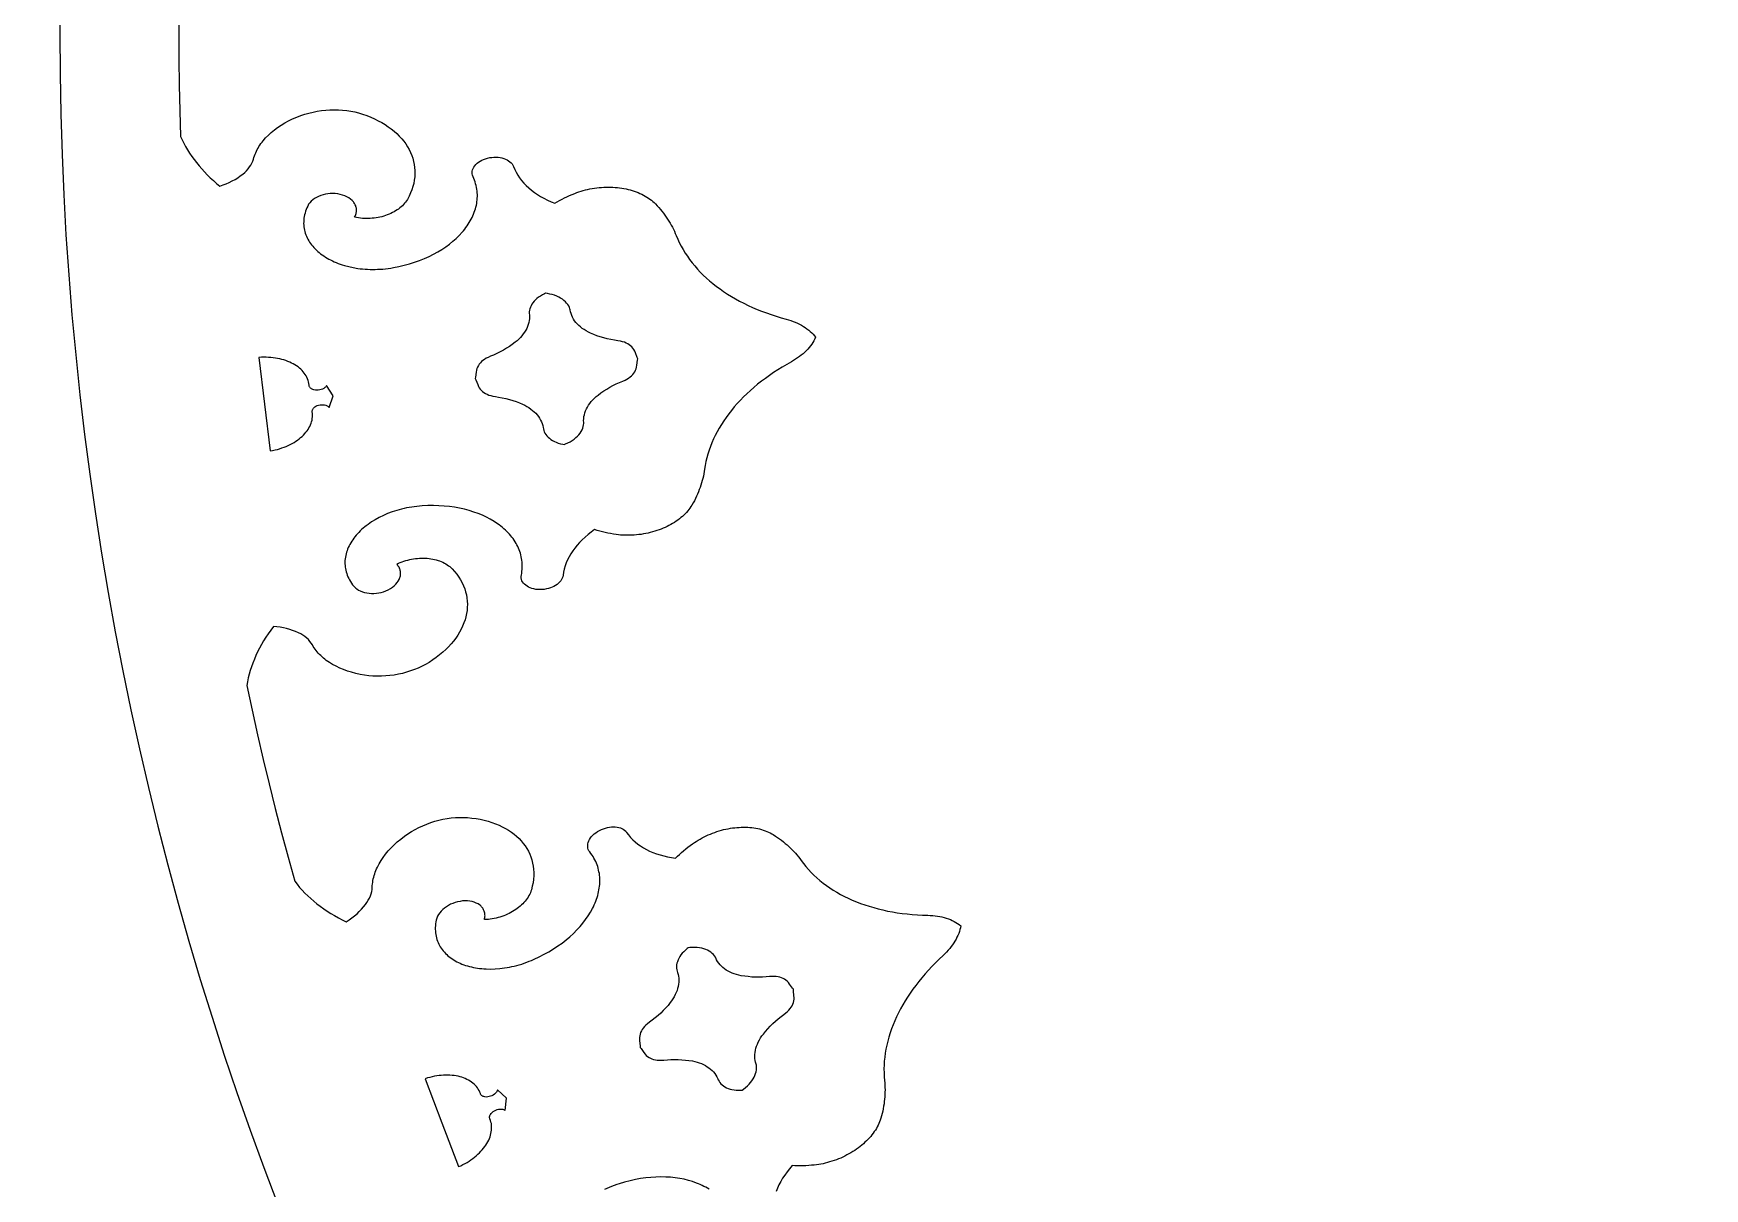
# Model space of a CAD drawing. Extents: x -570 to 570, y -570 to 570.
# Drawn here: x -440.5 to -215.9, y -155.2 to 0 of the extents above; entities that cross this region are included whole.
import ezdxf

# ---------------------------------------------------------------- set-up
doc = ezdxf.new("R2010")
doc.units = 0
doc.header["$MEASUREMENT"] = 0
doc.layers.add('BITMAP_LAYER', color=18, linetype='CONTINUOUS')

msp = doc.modelspace()

# ---------------------------------------------------------------- linework, layer by layer
at = {"layer": 'BITMAP_LAYER'}
for points in [[(0, 570, 0.414214), (-570, 0, 0.414214), (0, -570, 0.414214), (570, 0, 0.414214)], [(-437, 0, 0.414214), (0, -437, 0.414214), (437, 0, 0.414214), (0, 437, 0.414214)]]:
    msp.add_lwpolyline(points, format="xyb", close=True, dxfattribs=at)
for points in [[(-420.99, 3.43), (-421, 0), (-420.99, -3.47), (-420.94, -6.94), (-420.87, -10.4), (-420.78, -13.85), (-420.56, -14.3), (-420.33, -14.76), (-420.09, -15.2), (-419.82, -15.65), (-419.55, -16.08), (-419.25, -16.52), (-418.94, -16.94), (-418.62, -17.36), (-418.28, -17.78), (-417.92, -18.19), (-417.55, -18.59), (-417.17, -18.99), (-416.76, -19.38), (-416.35, -19.77), (-415.92, -20.14), (-415.47, -20.51), (-415.03, -20.36), (-414.61, -20.2), (-414.21, -20.02), (-413.81, -19.82), (-413.43, -19.61), (-413.07, -19.39), (-412.73, -19.15), (-412.4, -18.9), (-412.14, -18.67), (-411.9, -18.44), (-411.68, -18.19), (-411.49, -17.94), (-411.32, -17.68), (-411.18, -17.41), (-411.06, -17.14), (-410.97, -16.87), (-410.91, -16.65), (-410.83, -16.44), (-410.75, -16.23), (-410.66, -16.02), (-410.56, -15.81), (-410.46, -15.6), (-410.34, -15.4), (-410.22, -15.2), (-410.09, -15), (-409.95, -14.8), (-409.8, -14.6), (-409.65, -14.41), (-409.32, -14.03), (-408.96, -13.66), (-408.57, -13.31), (-408.15, -12.97), (-407.71, -12.64), (-407.24, -12.33), (-406.75, -12.03), (-406.23, -11.75), (-405.69, -11.48), (-405.13, -11.24), (-404.6, -11.04), (-404.06, -10.86), (-403.51, -10.7), (-402.95, -10.56), (-402.39, -10.45), (-401.82, -10.37), (-401.25, -10.31), (-400.68, -10.27), (-400.11, -10.25), (-399.55, -10.26), (-398.98, -10.3), (-398.43, -10.36), (-397.88, -10.44), (-397.34, -10.54), (-396.82, -10.68), (-396.3, -10.83), (-395.74, -11.03), (-395.2, -11.24), (-394.69, -11.47), (-394.19, -11.72), (-393.72, -11.97), (-393.26, -12.25), (-392.83, -12.53), (-392.43, -12.83), (-392.04, -13.14), (-391.68, -13.46), (-391.35, -13.79), (-391.03, -14.14), (-390.74, -14.49), (-390.48, -14.85), (-390.24, -15.22), (-390.03, -15.6), (-389.84, -15.99), (-389.68, -16.38), (-389.54, -16.78), (-389.43, -17.19), (-389.34, -17.6), (-389.29, -18.01), (-389.26, -18.43), (-389.26, -18.85), (-389.28, -19.28), (-389.34, -19.71), (-389.42, -20.14), (-389.53, -20.57), (-389.67, -21), (-389.84, -21.43), (-390.04, -21.87), (-390.27, -22.3), (-390.38, -22.48), (-390.5, -22.65), (-390.64, -22.82), (-390.78, -22.99), (-390.94, -23.15), (-391.1, -23.3), (-391.28, -23.44), (-391.46, -23.59), (-391.65, -23.72), (-391.86, -23.85), (-392.06, -23.97), (-392.28, -24.08), (-392.5, -24.19), (-392.73, -24.29), (-392.97, -24.38), (-393.21, -24.47), (-393.45, -24.55), (-393.7, -24.62), (-393.95, -24.68), (-394.21, -24.73), (-394.47, -24.78), (-394.73, -24.81), (-394.99, -24.84), (-395.26, -24.86), (-395.52, -24.87), (-395.79, -24.87), (-396.05, -24.86), (-396.32, -24.85), (-396.58, -24.82), (-396.85, -24.78), (-397.11, -24.74), (-397.37, -24.68), (-397.3, -24.56), (-397.25, -24.44), (-397.2, -24.32), (-397.17, -24.2), (-397.14, -24.08), (-397.12, -23.96), (-397.11, -23.84), (-397.11, -23.72), (-397.11, -23.6), (-397.13, -23.49), (-397.15, -23.37), (-397.18, -23.26), (-397.22, -23.15), (-397.27, -23.04), (-397.32, -22.93), (-397.38, -22.83), (-397.45, -22.72), (-397.53, -22.62), (-397.7, -22.43), (-397.9, -22.26), (-398.13, -22.1), (-398.39, -21.95), (-398.67, -21.82), (-398.97, -21.71), (-399.3, -21.62), (-399.63, -21.55), (-399.96, -21.51), (-400.29, -21.5), (-400.63, -21.51), (-400.96, -21.55), (-401.28, -21.6), (-401.6, -21.68), (-401.91, -21.78), (-402.2, -21.9), (-402.48, -22.03), (-402.74, -22.19), (-402.98, -22.36), (-403.19, -22.54), (-403.38, -22.74), (-403.46, -22.85), (-403.54, -22.96), (-403.61, -23.07), (-403.67, -23.19), (-403.78, -23.43), (-403.88, -23.66), (-403.96, -23.9), (-404.03, -24.14), (-404.09, -24.37), (-404.14, -24.61), (-404.18, -24.84), (-404.2, -25.07), (-404.21, -25.3), (-404.22, -25.52), (-404.21, -25.75), (-404.18, -25.97), (-404.15, -26.19), (-404.11, -26.41), (-404.06, -26.62), (-404, -26.83), (-403.92, -27.04), (-403.84, -27.25), (-403.75, -27.45), (-403.64, -27.65), (-403.53, -27.85), (-403.41, -28.04), (-403.28, -28.23), (-403.14, -28.42), (-402.99, -28.6), (-402.84, -28.78), (-402.67, -28.95), (-402.5, -29.12), (-402.32, -29.29), (-402.13, -29.45), (-401.93, -29.6), (-401.73, -29.76), (-401.51, -29.9), (-401.29, -30.05), (-401.07, -30.18), (-400.83, -30.32), (-400.59, -30.44), (-400.34, -30.56), (-400.09, -30.68), (-399.83, -30.79), (-399.57, -30.9), (-399.29, -31), (-399.02, -31.09), (-398.73, -31.18), (-398.15, -31.33), (-397.55, -31.46), (-396.92, -31.57), (-396.61, -31.61), (-396.28, -31.64), (-395.96, -31.67), (-395.63, -31.69), (-395.29, -31.7), (-394.96, -31.71), (-394.62, -31.7), (-394.27, -31.69), (-393.92, -31.67), (-393.57, -31.65), (-393.22, -31.61), (-392.87, -31.57), (-392.51, -31.52), (-392.15, -31.46), (-391.4, -31.31), (-390.68, -31.14), (-389.97, -30.95), (-389.29, -30.73), (-388.62, -30.5), (-387.98, -30.24), (-387.36, -29.96), (-386.76, -29.66), (-386.19, -29.35), (-385.64, -29.02), (-385.11, -28.67), (-384.62, -28.3), (-384.15, -27.93), (-383.7, -27.53), (-383.29, -27.13), (-382.91, -26.72), (-382.72, -26.5), (-382.55, -26.29), (-382.39, -26.07), (-382.23, -25.85), (-382.08, -25.63), (-381.94, -25.41), (-381.81, -25.18), (-381.68, -24.96), (-381.56, -24.73), (-381.46, -24.5), (-381.36, -24.27), (-381.27, -24.03), (-381.19, -23.8), (-381.11, -23.56), (-381.05, -23.33), (-380.99, -23.09), (-380.95, -22.85), (-380.91, -22.61), (-380.89, -22.37), (-380.87, -22.13), (-380.86, -21.89), (-380.86, -21.65), (-380.88, -21.41), (-380.9, -21.17), (-380.93, -20.93), (-380.97, -20.68), (-381.02, -20.44), (-381.09, -20.2), (-381.16, -19.96), (-381.24, -19.73), (-381.34, -19.49), (-381.44, -19.25), (-381.51, -19.06), (-381.55, -18.88), (-381.56, -18.69), (-381.54, -18.5), (-381.5, -18.31), (-381.43, -18.13), (-381.33, -17.95), (-381.21, -17.78), (-381.06, -17.61), (-380.9, -17.45), (-380.71, -17.3), (-380.5, -17.17), (-380.27, -17.04), (-380.03, -16.93), (-379.76, -16.83), (-379.49, -16.75), (-379.2, -16.69), (-378.91, -16.65), (-378.63, -16.63), (-378.35, -16.63), (-378.08, -16.64), (-377.81, -16.68), (-377.56, -16.73), (-377.31, -16.8), (-377.08, -16.88), (-376.87, -16.99), (-376.67, -17.1), (-376.49, -17.23), (-376.33, -17.38), (-376.2, -17.53), (-376.09, -17.7), (-376, -17.89), (-375.84, -18.28), (-375.65, -18.66), (-375.43, -19.04), (-375.18, -19.4), (-374.92, -19.76), (-374.62, -20.1), (-374.3, -20.43), (-373.96, -20.75), (-373.59, -21.06), (-373.2, -21.35), (-372.79, -21.63), (-372.36, -21.9), (-371.91, -22.15), (-371.44, -22.39), (-370.94, -22.61), (-370.43, -22.82), (-370.12, -22.63), (-369.8, -22.45), (-369.48, -22.28), (-369.15, -22.11), (-368.81, -21.94), (-368.47, -21.79), (-368.12, -21.64), (-367.76, -21.49), (-367.49, -21.39), (-367.21, -21.29), (-366.92, -21.19), (-366.63, -21.11), (-366.34, -21.03), (-366.04, -20.96), (-365.74, -20.9), (-365.44, -20.84), (-365.12, -20.79), (-364.81, -20.75), (-364.49, -20.71), (-364.18, -20.69), (-363.87, -20.67), (-363.55, -20.66), (-363.24, -20.65), (-362.94, -20.66), (-362.63, -20.67), (-362.33, -20.69), (-362.03, -20.72), (-361.73, -20.75), (-361.44, -20.79), (-361.15, -20.84), (-360.87, -20.9), (-360.58, -20.96), (-360.31, -21.03), (-360.04, -21.11), (-359.77, -21.2), (-359.51, -21.29), (-359.26, -21.39), (-359.01, -21.49), (-358.77, -21.6), (-358.53, -21.72), (-358.3, -21.85), (-358.08, -21.98), (-357.87, -22.12), (-357.67, -22.26), (-357.47, -22.41), (-357.28, -22.57), (-357.1, -22.73), (-356.93, -22.9), (-356.7, -23.15), (-356.47, -23.39), (-356.26, -23.64), (-356.05, -23.9), (-355.84, -24.15), (-355.65, -24.41), (-355.46, -24.68), (-355.28, -24.94), (-355.11, -25.21), (-354.95, -25.48), (-354.79, -25.75), (-354.64, -26.03), (-354.5, -26.3), (-354.37, -26.58), (-354.25, -26.87), (-354.13, -27.15), (-353.93, -27.63), (-353.71, -28.11), (-353.47, -28.58), (-353.21, -29.04), (-352.93, -29.5), (-352.63, -29.94), (-352.32, -30.38), (-351.99, -30.82), (-351.64, -31.24), (-351.27, -31.66), (-350.89, -32.07), (-350.49, -32.47), (-350.07, -32.86), (-349.64, -33.24), (-349.19, -33.61), (-348.72, -33.98), (-348.24, -34.33), (-347.75, -34.68), (-347.24, -35.01), (-346.71, -35.34), (-346.17, -35.65), (-345.62, -35.96), (-345.05, -36.25), (-344.47, -36.54), (-343.87, -36.81), (-343.26, -37.07), (-342.64, -37.32), (-342.01, -37.56), (-341.36, -37.78), (-340.7, -38), (-340.03, -38.2), (-339.35, -38.39), (-339.03, -38.48), (-338.72, -38.58), (-338.41, -38.69), (-338.12, -38.81), (-337.83, -38.93), (-337.55, -39.07), (-337.29, -39.21), (-337.03, -39.36), (-336.78, -39.52), (-336.55, -39.68), (-336.32, -39.85), (-336.11, -40.03), (-335.91, -40.22), (-335.72, -40.41), (-335.54, -40.61), (-335.38, -40.81), (-335.49, -41.05), (-335.61, -41.29), (-335.75, -41.52), (-335.9, -41.75), (-336.07, -41.97), (-336.24, -42.19), (-336.43, -42.41), (-336.63, -42.62), (-336.85, -42.83), (-337.07, -43.03), (-337.31, -43.23), (-337.56, -43.42), (-337.82, -43.6), (-338.08, -43.78), (-338.36, -43.95), (-338.65, -44.12), (-339.27, -44.46), (-339.87, -44.82), (-340.46, -45.19), (-341.04, -45.56), (-341.59, -45.94), (-342.14, -46.34), (-342.67, -46.73), (-343.18, -47.14), (-343.68, -47.56), (-344.16, -47.98), (-344.62, -48.41), (-345.07, -48.84), (-345.5, -49.28), (-345.92, -49.73), (-346.32, -50.18), (-346.7, -50.64), (-347.06, -51.11), (-347.41, -51.58), (-347.74, -52.05), (-348.05, -52.53), (-348.34, -53.02), (-348.62, -53.51), (-348.87, -54), (-349.11, -54.49), (-349.33, -54.99), (-349.53, -55.5), (-349.71, -56), (-349.87, -56.51), (-350.01, -57.02), (-350.13, -57.53), (-350.23, -58.05), (-350.31, -58.56), (-350.36, -58.87), (-350.41, -59.17), (-350.48, -59.48), (-350.55, -59.78), (-350.62, -60.08), (-350.71, -60.39), (-350.8, -60.69), (-350.91, -60.99), (-351.02, -61.29), (-351.14, -61.59), (-351.26, -61.89), (-351.4, -62.18), (-351.54, -62.48), (-351.69, -62.78), (-351.85, -63.07), (-352.02, -63.36), (-352.14, -63.57), (-352.28, -63.77), (-352.42, -63.97), (-352.58, -64.16), (-352.74, -64.35), (-352.92, -64.53), (-353.1, -64.71), (-353.29, -64.89), (-353.49, -65.06), (-353.7, -65.23), (-353.91, -65.39), (-354.14, -65.55), (-354.37, -65.7), (-354.61, -65.84), (-354.85, -65.98), (-355.1, -66.12), (-355.36, -66.25), (-355.62, -66.37), (-355.89, -66.49), (-356.17, -66.6), (-356.44, -66.7), (-356.73, -66.8), (-357.02, -66.89), (-357.31, -66.98), (-357.61, -67.06), (-357.91, -67.13), (-358.22, -67.19), (-358.52, -67.25), (-358.84, -67.3), (-359.15, -67.34), (-359.47, -67.37), (-359.79, -67.4), (-360.09, -67.42), (-360.4, -67.43), (-360.7, -67.43), (-361.01, -67.42), (-361.31, -67.41), (-361.61, -67.39), (-361.9, -67.36), (-362.2, -67.32), (-362.58, -67.27), (-362.95, -67.21), (-363.32, -67.14), (-363.69, -67.06), (-364.05, -66.97), (-364.41, -66.88), (-364.76, -66.78), (-365.11, -66.67), (-365.55, -67), (-365.98, -67.33), (-366.38, -67.67), (-366.76, -68.03), (-367.12, -68.39), (-367.45, -68.76), (-367.76, -69.14), (-368.04, -69.53), (-368.29, -69.92), (-368.52, -70.32), (-368.73, -70.72), (-368.9, -71.13), (-369.05, -71.54), (-369.18, -71.96), (-369.27, -72.38), (-369.33, -72.8), (-369.37, -72.99), (-369.44, -73.19), (-369.53, -73.37), (-369.65, -73.55), (-369.8, -73.72), (-369.96, -73.88), (-370.14, -74.03), (-370.35, -74.16), (-370.57, -74.29), (-370.8, -74.4), (-371.05, -74.5), (-371.31, -74.58), (-371.58, -74.64), (-371.87, -74.69), (-372.15, -74.72), (-372.45, -74.73), (-372.74, -74.72), (-373.01, -74.69), (-373.28, -74.64), (-373.53, -74.57), (-373.77, -74.49), (-373.98, -74.39), (-374.18, -74.27), (-374.36, -74.15), (-374.52, -74.01), (-374.66, -73.86), (-374.77, -73.7), (-374.86, -73.53), (-374.92, -73.35), (-374.96, -73.16), (-374.97, -72.97), (-374.96, -72.87), (-374.94, -72.77), (-374.9, -72.52), (-374.86, -72.26), (-374.84, -72.01), (-374.83, -71.76), (-374.82, -71.51), (-374.83, -71.27), (-374.85, -71.02), (-374.87, -70.78), (-374.91, -70.54), (-374.96, -70.31), (-375.01, -70.07), (-375.08, -69.84), (-375.15, -69.61), (-375.23, -69.38), (-375.33, -69.16), (-375.43, -68.94), (-375.54, -68.72), (-375.66, -68.51), (-375.78, -68.3), (-375.92, -68.09), (-376.06, -67.88), (-376.21, -67.68), (-376.37, -67.48), (-376.54, -67.29), (-376.72, -67.1), (-376.9, -66.91), (-377.09, -66.73), (-377.29, -66.55), (-377.49, -66.37), (-377.71, -66.2), (-377.92, -66.04), (-378.15, -65.87), (-378.62, -65.56), (-379.12, -65.27), (-379.64, -65), (-380.19, -64.74), (-380.76, -64.51), (-381.35, -64.3), (-381.97, -64.1), (-382.6, -63.94), (-383.25, -63.79), (-383.92, -63.67), (-384.61, -63.57), (-385.31, -63.5), (-386.03, -63.46), (-386.76, -63.44), (-387.5, -63.44), (-388.26, -63.48), (-388.62, -63.51), (-388.98, -63.55), (-389.34, -63.59), (-389.69, -63.64), (-390.04, -63.7), (-390.38, -63.76), (-390.71, -63.84), (-391.05, -63.91), (-391.37, -64), (-391.69, -64.09), (-392.01, -64.19), (-392.32, -64.29), (-392.92, -64.52), (-393.5, -64.77), (-394.06, -65.04), (-394.59, -65.33), (-395.09, -65.64), (-395.33, -65.8), (-395.56, -65.97), (-395.79, -66.14), (-396, -66.31), (-396.22, -66.49), (-396.42, -66.67), (-396.61, -66.85), (-396.8, -67.04), (-396.98, -67.23), (-397.15, -67.43), (-397.31, -67.62), (-397.47, -67.82), (-397.61, -68.03), (-397.75, -68.23), (-397.88, -68.44), (-398, -68.65), (-398.11, -68.86), (-398.21, -69.07), (-398.3, -69.28), (-398.38, -69.5), (-398.45, -69.71), (-398.51, -69.93), (-398.56, -70.15), (-398.6, -70.37), (-398.64, -70.59), (-398.66, -70.81), (-398.67, -71.03), (-398.67, -71.25), (-398.65, -71.47), (-398.63, -71.69), (-398.6, -71.91), (-398.56, -72.13), (-398.5, -72.35), (-398.43, -72.57), (-398.35, -72.79), (-398.26, -73), (-398.16, -73.22), (-398.05, -73.43), (-397.92, -73.65), (-397.78, -73.86), (-397.63, -74.07), (-397.47, -74.27), (-397.38, -74.37), (-397.29, -74.46), (-397.19, -74.55), (-397.08, -74.63), (-396.85, -74.78), (-396.6, -74.91), (-396.32, -75.02), (-396.03, -75.11), (-395.73, -75.17), (-395.42, -75.22), (-395.1, -75.24), (-394.77, -75.24), (-394.44, -75.21), (-394.11, -75.17), (-393.79, -75.1), (-393.46, -75.01), (-393.15, -74.89), (-392.85, -74.75), (-392.55, -74.58), (-392.28, -74.4), (-392.04, -74.21), (-391.83, -74), (-391.64, -73.79), (-391.49, -73.57), (-391.37, -73.35), (-391.32, -73.23), (-391.27, -73.12), (-391.24, -73), (-391.21, -72.88), (-391.19, -72.77), (-391.18, -72.65), (-391.18, -72.53), (-391.19, -72.41), (-391.2, -72.3), (-391.22, -72.18), (-391.25, -72.07), (-391.29, -71.96), (-391.34, -71.84), (-391.39, -71.73), (-391.46, -71.63), (-391.53, -71.52), (-391.61, -71.41), (-391.7, -71.31), (-391.47, -71.19), (-391.22, -71.09), (-390.98, -70.99), (-390.73, -70.9), (-390.47, -70.82), (-390.22, -70.75), (-389.96, -70.69), (-389.7, -70.63), (-389.44, -70.59), (-389.17, -70.55), (-388.91, -70.53), (-388.65, -70.51), (-388.39, -70.5), (-388.13, -70.5), (-387.87, -70.51), (-387.61, -70.52), (-387.36, -70.55), (-387.11, -70.58), (-386.86, -70.62), (-386.62, -70.67), (-386.39, -70.73), (-386.15, -70.8), (-385.93, -70.88), (-385.71, -70.96), (-385.5, -71.05), (-385.29, -71.16), (-385.09, -71.26), (-384.91, -71.38), (-384.73, -71.51), (-384.56, -71.64), (-384.39, -71.78), (-384.24, -71.93), (-383.92, -72.29), (-383.62, -72.66), (-383.35, -73.04), (-383.11, -73.43), (-382.9, -73.82), (-382.72, -74.22), (-382.56, -74.62), (-382.44, -75.03), (-382.34, -75.44), (-382.26, -75.85), (-382.22, -76.27), (-382.2, -76.69), (-382.21, -77.11), (-382.25, -77.53), (-382.31, -77.95), (-382.41, -78.37), (-382.52, -78.79), (-382.67, -79.21), (-382.84, -79.62), (-383.03, -80.03), (-383.25, -80.44), (-383.5, -80.84), (-383.77, -81.24), (-384.07, -81.64), (-384.4, -82.02), (-384.75, -82.4), (-385.12, -82.77), (-385.52, -83.14), (-385.94, -83.49), (-386.39, -83.84), (-386.86, -84.18), (-387.36, -84.5), (-387.82, -84.78), (-388.3, -85.03), (-388.8, -85.26), (-389.31, -85.47), (-389.83, -85.66), (-390.37, -85.83), (-390.92, -85.98), (-391.48, -86.1), (-392.04, -86.2), (-392.61, -86.27), (-393.18, -86.33), (-393.75, -86.35), (-394.33, -86.36), (-394.9, -86.34), (-395.47, -86.29), (-396.03, -86.22), (-396.63, -86.12), (-397.22, -85.99), (-397.79, -85.84), (-398.34, -85.67), (-398.87, -85.48), (-399.37, -85.27), (-399.86, -85.03), (-400.32, -84.78), (-400.76, -84.51), (-401.17, -84.23), (-401.37, -84.07), (-401.56, -83.92), (-401.74, -83.76), (-401.91, -83.6), (-402.08, -83.43), (-402.24, -83.26), (-402.4, -83.08), (-402.54, -82.91), (-402.68, -82.72), (-402.81, -82.54), (-402.93, -82.35), (-403.04, -82.15), (-403.2, -81.91), (-403.38, -81.68), (-403.58, -81.45), (-403.8, -81.24), (-404.05, -81.04), (-404.32, -80.85), (-404.61, -80.68), (-404.92, -80.52), (-405.3, -80.36), (-405.69, -80.21), (-406.09, -80.08), (-406.51, -79.97), (-406.94, -79.87), (-407.38, -79.79), (-407.83, -79.73), (-408.28, -79.69), (-408.64, -80.17), (-408.97, -80.65), (-409.29, -81.13), (-409.59, -81.62), (-409.88, -82.11), (-410.14, -82.6), (-410.4, -83.09), (-410.63, -83.59), (-410.84, -84.09), (-411.04, -84.59), (-411.22, -85.09), (-411.39, -85.59), (-411.54, -86.09), (-411.67, -86.6), (-411.78, -87.1), (-411.87, -87.61), (-411.15, -90.93), (-410.41, -94.24), (-409.64, -97.55), (-408.85, -100.84), (-408.03, -104.12), (-407.18, -107.4), (-406.31, -110.66), (-405.41, -113.91), (-405.09, -114.32), (-404.75, -114.73), (-404.4, -115.12), (-404.04, -115.5), (-403.66, -115.88), (-403.26, -116.24), (-402.85, -116.6), (-402.42, -116.95), (-401.98, -117.28), (-401.52, -117.61), (-401.05, -117.93), (-400.57, -118.23), (-400.07, -118.53), (-399.55, -118.81), (-399.03, -119.08), (-398.49, -119.35), (-398.1, -119.1), (-397.73, -118.84), (-397.38, -118.56), (-397.04, -118.28), (-396.73, -117.98), (-396.43, -117.68), (-396.15, -117.37), (-395.9, -117.05), (-395.7, -116.76), (-395.52, -116.47), (-395.37, -116.18), (-395.24, -115.89), (-395.14, -115.6), (-395.06, -115.31), (-395.01, -115.02), (-394.99, -114.73), (-394.98, -114.51), (-394.96, -114.28), (-394.93, -114.06), (-394.9, -113.83), (-394.85, -113.6), (-394.8, -113.38), (-394.73, -113.15), (-394.66, -112.93), (-394.58, -112.7), (-394.5, -112.47), (-394.4, -112.25), (-394.3, -112.02), (-394.07, -111.58), (-393.8, -111.14), (-393.51, -110.7), (-393.19, -110.27), (-392.84, -109.84), (-392.46, -109.43), (-392.05, -109.02), (-391.62, -108.62), (-391.16, -108.24), (-390.67, -107.87), (-390.21, -107.54), (-389.72, -107.24), (-389.23, -106.95), (-388.72, -106.69), (-388.2, -106.45), (-387.67, -106.23), (-387.13, -106.03), (-386.58, -105.86), (-386.03, -105.71), (-385.48, -105.58), (-384.93, -105.48), (-384.37, -105.4), (-383.82, -105.35), (-383.27, -105.33), (-382.73, -105.33), (-382.2, -105.36), (-381.61, -105.42), (-381.03, -105.5), (-380.47, -105.59), (-379.93, -105.71), (-379.41, -105.85), (-378.91, -106.01), (-378.42, -106.18), (-377.95, -106.37), (-377.51, -106.58), (-377.08, -106.81), (-376.67, -107.05), (-376.29, -107.31), (-375.92, -107.58), (-375.58, -107.87), (-375.26, -108.17), (-374.96, -108.49), (-374.68, -108.82), (-374.43, -109.16), (-374.2, -109.52), (-374, -109.88), (-373.82, -110.26), (-373.67, -110.65), (-373.54, -111.05), (-373.43, -111.46), (-373.36, -111.88), (-373.31, -112.31), (-373.28, -112.75), (-373.29, -113.19), (-373.32, -113.65), (-373.38, -114.11), (-373.47, -114.57), (-373.59, -115.05), (-373.66, -115.25), (-373.73, -115.45), (-373.82, -115.64), (-373.93, -115.84), (-374.04, -116.03), (-374.16, -116.22), (-374.3, -116.4), (-374.44, -116.58), (-374.6, -116.76), (-374.76, -116.93), (-374.94, -117.1), (-375.12, -117.26), (-375.31, -117.42), (-375.51, -117.57), (-375.71, -117.72), (-375.92, -117.86), (-376.14, -117.99), (-376.37, -118.12), (-376.6, -118.24), (-376.83, -118.35), (-377.08, -118.46), (-377.32, -118.56), (-377.57, -118.65), (-377.82, -118.73), (-378.08, -118.8), (-378.33, -118.87), (-378.59, -118.92), (-378.86, -118.97), (-379.12, -119.01), (-379.38, -119.04), (-379.65, -119.05), (-379.91, -119.06), (-379.88, -118.93), (-379.86, -118.8), (-379.84, -118.67), (-379.83, -118.54), (-379.84, -118.42), (-379.85, -118.3), (-379.86, -118.18), (-379.89, -118.06), (-379.93, -117.95), (-379.97, -117.84), (-380.02, -117.74), (-380.07, -117.63), (-380.14, -117.54), (-380.21, -117.44), (-380.29, -117.35), (-380.37, -117.26), (-380.46, -117.18), (-380.56, -117.1), (-380.77, -116.96), (-381.01, -116.84), (-381.27, -116.73), (-381.56, -116.65), (-381.86, -116.59), (-382.18, -116.56), (-382.52, -116.55), (-382.86, -116.56), (-383.19, -116.61), (-383.52, -116.67), (-383.84, -116.76), (-384.15, -116.88), (-384.45, -117.01), (-384.74, -117.16), (-385.02, -117.33), (-385.27, -117.51), (-385.51, -117.71), (-385.73, -117.92), (-385.92, -118.14), (-386.08, -118.38), (-386.22, -118.62), (-386.27, -118.74), (-386.32, -118.86), (-386.36, -118.99), (-386.39, -119.12), (-386.44, -119.38), (-386.48, -119.63), (-386.5, -119.88), (-386.52, -120.13), (-386.52, -120.37), (-386.51, -120.61), (-386.49, -120.84), (-386.46, -121.07), (-386.41, -121.3), (-386.36, -121.52), (-386.3, -121.73), (-386.23, -121.94), (-386.14, -122.15), (-386.05, -122.35), (-385.95, -122.54), (-385.84, -122.73), (-385.71, -122.92), (-385.58, -123.1), (-385.45, -123.28), (-385.3, -123.45), (-385.14, -123.61), (-384.98, -123.77), (-384.81, -123.92), (-384.63, -124.07), (-384.44, -124.21), (-384.25, -124.34), (-384.04, -124.47), (-383.83, -124.6), (-383.62, -124.72), (-383.4, -124.83), (-383.17, -124.93), (-382.93, -125.03), (-382.69, -125.12), (-382.44, -125.21), (-382.19, -125.29), (-381.93, -125.36), (-381.67, -125.43), (-381.4, -125.49), (-381.12, -125.54), (-380.84, -125.58), (-380.56, -125.62), (-380.27, -125.65), (-379.98, -125.68), (-379.68, -125.69), (-379.08, -125.71), (-378.46, -125.69), (-377.84, -125.64), (-377.52, -125.6), (-377.2, -125.56), (-376.87, -125.51), (-376.55, -125.45), (-376.22, -125.38), (-375.89, -125.3), (-375.56, -125.22), (-375.23, -125.13), (-374.9, -125.03), (-374.56, -124.92), (-374.23, -124.8), (-373.89, -124.67), (-373.56, -124.54), (-373.22, -124.39), (-372.54, -124.07), (-371.87, -123.73), (-371.24, -123.38), (-370.62, -123), (-370.03, -122.61), (-369.47, -122.21), (-368.93, -121.79), (-368.42, -121.36), (-367.94, -120.92), (-367.49, -120.46), (-367.06, -120), (-366.67, -119.53), (-366.3, -119.05), (-365.96, -118.56), (-365.66, -118.07), (-365.39, -117.57), (-365.26, -117.33), (-365.14, -117.08), (-365.04, -116.83), (-364.93, -116.58), (-364.84, -116.33), (-364.76, -116.08), (-364.68, -115.83), (-364.62, -115.57), (-364.56, -115.32), (-364.51, -115.08), (-364.47, -114.83), (-364.44, -114.58), (-364.41, -114.33), (-364.4, -114.08), (-364.39, -113.84), (-364.4, -113.6), (-364.41, -113.35), (-364.43, -113.11), (-364.46, -112.87), (-364.51, -112.64), (-364.56, -112.4), (-364.62, -112.17), (-364.68, -111.94), (-364.76, -111.71), (-364.85, -111.48), (-364.95, -111.26), (-365.06, -111.03), (-365.18, -110.82), (-365.3, -110.6), (-365.44, -110.39), (-365.59, -110.18), (-365.75, -109.98), (-365.86, -109.81), (-365.95, -109.64), (-366, -109.46), (-366.03, -109.27), (-366.03, -109.08), (-366, -108.88), (-365.95, -108.69), (-365.88, -108.49), (-365.78, -108.29), (-365.65, -108.1), (-365.51, -107.91), (-365.34, -107.73), (-365.14, -107.55), (-364.93, -107.39), (-364.7, -107.23), (-364.45, -107.08), (-364.19, -106.96), (-363.92, -106.85), (-363.65, -106.76), (-363.38, -106.69), (-363.11, -106.64), (-362.84, -106.61), (-362.58, -106.6), (-362.33, -106.61), (-362.08, -106.64), (-361.85, -106.68), (-361.63, -106.75), (-361.43, -106.83), (-361.24, -106.93), (-361.07, -107.05), (-360.92, -107.19), (-360.8, -107.35), (-360.54, -107.69), (-360.26, -108.02), (-359.96, -108.33), (-359.64, -108.63), (-359.29, -108.91), (-358.92, -109.17), (-358.54, -109.41), (-358.13, -109.64), (-357.7, -109.85), (-357.25, -110.05), (-356.78, -110.22), (-356.3, -110.38), (-355.8, -110.51), (-355.28, -110.63), (-354.75, -110.73), (-354.21, -110.8), (-353.95, -110.55), (-353.68, -110.3), (-353.41, -110.05), (-353.13, -109.81), (-352.84, -109.57), (-352.55, -109.33), (-352.24, -109.1), (-351.94, -108.88), (-351.69, -108.71), (-351.44, -108.55), (-351.19, -108.39), (-350.92, -108.24), (-350.66, -108.09), (-350.39, -107.95), (-350.11, -107.82), (-349.83, -107.69), (-349.54, -107.57), (-349.24, -107.45), (-348.94, -107.34), (-348.65, -107.24), (-348.35, -107.14), (-348.05, -107.06), (-347.75, -106.98), (-347.45, -106.91), (-347.15, -106.85), (-346.85, -106.8), (-346.55, -106.75), (-346.25, -106.72), (-345.96, -106.69), (-345.67, -106.67), (-345.38, -106.65), (-345.09, -106.65), (-344.8, -106.65), (-344.52, -106.66), (-344.24, -106.68), (-343.97, -106.71), (-343.7, -106.74), (-343.43, -106.78), (-343.17, -106.84), (-342.92, -106.89), (-342.66, -106.96), (-342.42, -107.04), (-342.18, -107.12), (-341.94, -107.21), (-341.72, -107.31), (-341.5, -107.42), (-341.28, -107.53), (-341.08, -107.65), (-340.79, -107.84), (-340.52, -108.02), (-340.25, -108.21), (-339.98, -108.41), (-339.72, -108.61), (-339.47, -108.82), (-339.23, -109.03), (-338.99, -109.24), (-338.76, -109.46), (-338.54, -109.68), (-338.32, -109.91), (-338.11, -110.14), (-337.91, -110.38), (-337.71, -110.62), (-337.52, -110.86), (-337.34, -111.11), (-337.03, -111.53), (-336.7, -111.94), (-336.35, -112.34), (-335.99, -112.73), (-335.61, -113.1), (-335.22, -113.46), (-334.81, -113.82), (-334.38, -114.16), (-333.94, -114.49), (-333.49, -114.8), (-333.02, -115.11), (-332.53, -115.4), (-332.03, -115.68), (-331.52, -115.95), (-331, -116.2), (-330.46, -116.45), (-329.91, -116.67), (-329.34, -116.89), (-328.77, -117.09), (-328.18, -117.28), (-327.58, -117.46), (-326.97, -117.62), (-326.35, -117.77), (-325.71, -117.91), (-325.07, -118.03), (-324.42, -118.14), (-323.75, -118.23), (-323.08, -118.31), (-322.4, -118.38), (-321.71, -118.43), (-321.01, -118.46), (-320.3, -118.49), (-319.97, -118.5), (-319.64, -118.52), (-319.32, -118.55), (-319, -118.6), (-318.7, -118.65), (-318.4, -118.71), (-318.1, -118.79), (-317.82, -118.87), (-317.54, -118.97), (-317.27, -119.07), (-317.01, -119.18), (-316.76, -119.3), (-316.52, -119.44), (-316.29, -119.58), (-316.07, -119.73), (-315.86, -119.89), (-315.91, -120.15), (-315.98, -120.4), (-316.06, -120.66), (-316.15, -120.92), (-316.26, -121.18), (-316.38, -121.44), (-316.51, -121.69), (-316.65, -121.94), (-316.81, -122.2), (-316.98, -122.45), (-317.16, -122.69), (-317.36, -122.94), (-317.57, -123.18), (-317.78, -123.42), (-318.01, -123.65), (-318.26, -123.88), (-318.77, -124.36), (-319.27, -124.86), (-319.75, -125.35), (-320.22, -125.85), (-320.67, -126.36), (-321.11, -126.87), (-321.52, -127.38), (-321.93, -127.9), (-322.31, -128.42), (-322.68, -128.95), (-323.02, -129.47), (-323.36, -130), (-323.67, -130.53), (-323.97, -131.07), (-324.24, -131.61), (-324.51, -132.14), (-324.75, -132.68), (-324.97, -133.22), (-325.18, -133.76), (-325.37, -134.3), (-325.53, -134.84), (-325.68, -135.38), (-325.81, -135.92), (-325.93, -136.46), (-326.02, -137), (-326.09, -137.53), (-326.15, -138.07), (-326.18, -138.6), (-326.2, -139.13), (-326.19, -139.65), (-326.16, -140.18), (-326.12, -140.7), (-326.09, -141), (-326.07, -141.31), (-326.06, -141.62), (-326.05, -141.93), (-326.06, -142.25), (-326.07, -142.56), (-326.09, -142.88), (-326.12, -143.19), (-326.15, -143.51), (-326.19, -143.83), (-326.25, -144.15), (-326.31, -144.47), (-326.37, -144.79), (-326.45, -145.12), (-326.53, -145.44), (-326.62, -145.76), (-326.7, -145.99), (-326.78, -146.22), (-326.87, -146.45), (-326.98, -146.67), (-327.09, -146.89), (-327.22, -147.12), (-327.35, -147.34), (-327.5, -147.55), (-327.65, -147.77), (-327.81, -147.98), (-327.98, -148.19), (-328.16, -148.39), (-328.35, -148.59), (-328.54, -148.79), (-328.75, -148.99), (-328.96, -149.18), (-329.18, -149.37), (-329.4, -149.55), (-329.64, -149.73), (-329.88, -149.9), (-330.12, -150.07), (-330.38, -150.23), (-330.64, -150.39), (-330.9, -150.54), (-331.17, -150.69), (-331.45, -150.83), (-331.73, -150.97), (-332.01, -151.1), (-332.3, -151.22), (-332.6, -151.33), (-332.9, -151.44), (-333.2, -151.54), (-333.5, -151.63), (-333.79, -151.72), (-334.09, -151.79), (-334.38, -151.86), (-334.68, -151.92), (-334.97, -151.97), (-335.27, -152.01), (-335.56, -152.05), (-335.94, -152.08), (-336.32, -152.11), (-336.7, -152.13), (-337.07, -152.15), (-337.44, -152.15), (-337.81, -152.15), (-338.18, -152.13), (-338.54, -152.11), (-338.9, -152.53), (-339.23, -152.96), (-339.54, -153.39), (-339.82, -153.82), (-340.08, -154.26), (-340.32, -154.7), (-340.52, -155.14), (-340.7, -155.58)], [(-349.71, -155.3), (-349.93, -155.17), (-350.16, -155.03), (-350.4, -154.91), (-350.64, -154.79), (-350.89, -154.67), (-351.14, -154.56), (-351.4, -154.46), (-351.93, -154.27), (-352.48, -154.1), (-353.06, -153.96), (-353.65, -153.85), (-354.26, -153.76), (-354.88, -153.69), (-355.53, -153.65), (-356.18, -153.64), (-356.85, -153.65), (-357.53, -153.7), (-358.22, -153.77), (-358.92, -153.87), (-359.62, -153.99), (-360.34, -154.15), (-361.06, -154.34), (-361.79, -154.55), (-362.13, -154.67), (-362.47, -154.79), (-362.81, -154.92), (-363.14, -155.05), (-363.46, -155.19), (-363.77, -155.33)]]:
    msp.add_lwpolyline(points, dxfattribs=at)
for points in [[(-381.15, -46.37), (-381.06, -46.55), (-380.81, -47.18), (-380.71, -47.42), (-380.6, -47.61), (-380.47, -47.79), (-380.32, -47.97), (-380.15, -48.12), (-379.98, -48.25), (-379.78, -48.37), (-379.56, -48.48), (-379.32, -48.58), (-379.06, -48.66), (-378.79, -48.73), (-378.44, -48.79), (-378, -48.85), (-377.51, -48.95), (-377.03, -49.05), (-376.56, -49.18), (-376.09, -49.31), (-375.64, -49.47), (-375.21, -49.63), (-374.78, -49.82), (-374.48, -49.96), (-374.2, -50.12), (-373.93, -50.28), (-373.67, -50.46), (-373.43, -50.64), (-373.21, -50.84), (-373.01, -51.04), (-372.82, -51.26), (-372.65, -51.48), (-372.49, -51.71), (-372.36, -51.94), (-372.24, -52.19), (-372.15, -52.43), (-372.07, -52.69), (-372.02, -52.95), (-371.99, -53.12), (-371.94, -53.33), (-371.87, -53.52), (-371.77, -53.72), (-371.65, -53.9), (-371.51, -54.08), (-371.35, -54.24), (-371.17, -54.4), (-370.97, -54.55), (-370.75, -54.69), (-370.51, -54.82), (-370.26, -54.93), (-369.99, -55.04), (-369.7, -55.13), (-369.39, -55.2), (-369.21, -55.23), (-369, -55.15), (-368.68, -55), (-368.39, -54.85), (-368.12, -54.68), (-367.86, -54.5), (-367.63, -54.31), (-367.41, -54.12), (-367.22, -53.92), (-367.05, -53.71), (-366.91, -53.49), (-366.79, -53.27), (-366.69, -53.05), (-366.62, -52.83), (-366.57, -52.6), (-366.55, -52.42), (-366.56, -52.29), (-366.57, -52.02), (-366.56, -51.76), (-366.53, -51.49), (-366.47, -51.23), (-366.4, -50.97), (-366.31, -50.71), (-366.19, -50.45), (-366.06, -50.2), (-365.91, -49.95), (-365.74, -49.71), (-365.55, -49.47), (-365.35, -49.24), (-365.12, -49.01), (-364.89, -48.8), (-364.63, -48.59), (-364.26, -48.31), (-363.88, -48.04), (-363.47, -47.78), (-363.06, -47.54), (-362.63, -47.31), (-362.19, -47.09), (-361.73, -46.88), (-361.32, -46.71), (-361, -46.57), (-360.75, -46.44), (-360.52, -46.3), (-360.31, -46.15), (-360.13, -45.99), (-359.96, -45.82), (-359.82, -45.65), (-359.7, -45.46), (-359.59, -45.26), (-359.51, -45.05), (-359.45, -44.83), (-359.41, -44.58), (-359.31, -43.91), (-359.27, -43.71), (-359.36, -43.53), (-359.61, -42.91), (-359.71, -42.67), (-359.82, -42.48), (-359.95, -42.29), (-360.11, -42.12), (-360.27, -41.97), (-360.44, -41.84), (-360.64, -41.71), (-360.87, -41.6), (-361.1, -41.5), (-361.36, -41.42), (-361.63, -41.36), (-361.98, -41.3), (-362.42, -41.23), (-362.91, -41.14), (-363.39, -41.03), (-363.86, -40.91), (-364.33, -40.77), (-364.78, -40.62), (-365.21, -40.45), (-365.64, -40.27), (-365.94, -40.12), (-366.22, -39.97), (-366.49, -39.8), (-366.75, -39.63), (-366.99, -39.44), (-367.21, -39.25), (-367.41, -39.04), (-367.6, -38.83), (-367.78, -38.61), (-367.93, -38.38), (-368.06, -38.14), (-368.18, -37.9), (-368.27, -37.65), (-368.35, -37.4), (-368.4, -37.14), (-368.42, -37.01), (-368.48, -36.83), (-368.58, -36.62), (-368.71, -36.42), (-368.86, -36.23), (-369.03, -36.05), (-369.22, -35.87), (-369.43, -35.71), (-369.67, -35.56), (-369.92, -35.42), (-370.19, -35.3), (-370.48, -35.18), (-370.79, -35.09), (-371.11, -35.01), (-371.45, -34.94), (-371.68, -34.91), (-371.85, -34.98), (-372.12, -35.13), (-372.38, -35.28), (-372.62, -35.45), (-372.85, -35.62), (-373.05, -35.8), (-373.23, -35.99), (-373.39, -36.19), (-373.52, -36.38), (-373.64, -36.58), (-373.73, -36.79), (-373.8, -37), (-373.85, -37.2), (-373.88, -37.41), (-373.88, -37.62), (-373.86, -37.8), (-373.85, -38.06), (-373.86, -38.33), (-373.89, -38.59), (-373.95, -38.86), (-374.02, -39.12), (-374.11, -39.38), (-374.23, -39.63), (-374.36, -39.89), (-374.51, -40.13), (-374.68, -40.38), (-374.87, -40.61), (-375.07, -40.85), (-375.3, -41.07), (-375.53, -41.29), (-375.79, -41.5), (-376.16, -41.78), (-376.55, -42.05), (-376.95, -42.3), (-377.36, -42.55), (-377.79, -42.78), (-378.23, -43), (-378.69, -43.21), (-379.1, -43.38), (-379.42, -43.52), (-379.67, -43.65), (-379.9, -43.79), (-380.11, -43.94), (-380.29, -44.1), (-380.46, -44.27), (-380.6, -44.44), (-380.72, -44.62), (-380.83, -44.83), (-380.91, -45.04), (-380.97, -45.25), (-381.01, -45.51), (-381.11, -46.17)], [(-409.47, -49.81), (-408.7, -56.08), (-408.38, -56.03), (-408.06, -55.96), (-407.74, -55.88), (-407.44, -55.79), (-407.14, -55.69), (-406.84, -55.59), (-406.56, -55.48), (-406.29, -55.35), (-406.02, -55.23), (-405.76, -55.09), (-405.51, -54.95), (-405.27, -54.8), (-405.05, -54.64), (-404.83, -54.48), (-404.62, -54.31), (-404.42, -54.14), (-404.24, -53.96), (-404.07, -53.77), (-403.9, -53.59), (-403.75, -53.39), (-403.62, -53.2), (-403.5, -53), (-403.39, -52.79), (-403.29, -52.59), (-403.21, -52.38), (-403.14, -52.17), (-403.09, -51.95), (-403.05, -51.74), (-403.03, -51.52), (-403.02, -51.3), (-403.03, -51.08), (-403.05, -50.86), (-403.06, -50.78), (-403.06, -50.7), (-403.04, -50.63), (-403.02, -50.56), (-402.99, -50.49), (-402.95, -50.42), (-402.9, -50.35), (-402.84, -50.29), (-402.71, -50.18), (-402.56, -50.09), (-402.39, -50.01), (-402.2, -49.95), (-402.01, -49.91), (-401.81, -49.88), (-401.61, -49.88), (-401.42, -49.9), (-401.23, -49.95), (-401.14, -49.98), (-401.06, -50.02), (-400.98, -50.07), (-400.91, -50.12), (-400.84, -50.18), (-400.78, -50.24), (-400.24, -48.69), (-401.13, -47.31), (-401.18, -47.39), (-401.23, -47.46), (-401.29, -47.53), (-401.35, -47.59), (-401.5, -47.7), (-401.67, -47.79), (-401.86, -47.86), (-402.05, -47.9), (-402.25, -47.93), (-402.45, -47.94), (-402.64, -47.92), (-402.83, -47.89), (-403, -47.83), (-403.15, -47.75), (-403.22, -47.71), (-403.28, -47.66), (-403.34, -47.6), (-403.39, -47.54), (-403.43, -47.48), (-403.46, -47.41), (-403.48, -47.33), (-403.49, -47.25), (-403.52, -47.03), (-403.56, -46.82), (-403.62, -46.61), (-403.7, -46.4), (-403.78, -46.2), (-403.89, -46.01), (-404, -45.82), (-404.13, -45.63), (-404.28, -45.46), (-404.43, -45.29), (-404.6, -45.12), (-404.78, -44.96), (-404.97, -44.81), (-405.17, -44.67), (-405.38, -44.53), (-405.61, -44.4), (-405.84, -44.28), (-406.08, -44.17), (-406.33, -44.06), (-406.59, -43.96), (-406.86, -43.87), (-407.13, -43.79), (-407.42, -43.72), (-407.71, -43.66), (-408, -43.61), (-408.3, -43.57), (-408.61, -43.54), (-408.93, -43.52), (-409.24, -43.5), (-409.57, -43.5), (-409.9, -43.51), (-410.23, -43.53)], [(-358.98, -136.24), (-358.85, -136.39), (-358.46, -136.94), (-358.3, -137.15), (-358.15, -137.31), (-357.98, -137.46), (-357.78, -137.59), (-357.59, -137.69), (-357.39, -137.78), (-357.16, -137.85), (-356.92, -137.91), (-356.67, -137.94), (-356.4, -137.96), (-356.12, -137.96), (-355.77, -137.94), (-355.32, -137.9), (-354.83, -137.87), (-354.33, -137.86), (-353.85, -137.86), (-353.36, -137.89), (-352.89, -137.93), (-352.42, -137.98), (-351.96, -138.06), (-351.64, -138.13), (-351.33, -138.21), (-351.03, -138.31), (-350.74, -138.42), (-350.46, -138.54), (-350.2, -138.68), (-349.95, -138.83), (-349.72, -138.99), (-349.5, -139.16), (-349.29, -139.35), (-349.11, -139.54), (-348.94, -139.75), (-348.78, -139.97), (-348.65, -140.2), (-348.53, -140.44), (-348.47, -140.6), (-348.37, -140.79), (-348.25, -140.96), (-348.11, -141.13), (-347.96, -141.28), (-347.78, -141.41), (-347.58, -141.54), (-347.37, -141.65), (-347.14, -141.75), (-346.89, -141.83), (-346.63, -141.9), (-346.35, -141.95), (-346.06, -141.98), (-345.76, -142), (-345.45, -142), (-345.27, -141.99), (-345.08, -141.85), (-344.81, -141.64), (-344.56, -141.42), (-344.33, -141.19), (-344.13, -140.95), (-343.95, -140.71), (-343.79, -140.47), (-343.65, -140.23), (-343.54, -139.99), (-343.45, -139.75), (-343.38, -139.5), (-343.34, -139.27), (-343.32, -139.03), (-343.33, -138.8), (-343.35, -138.62), (-343.4, -138.49), (-343.47, -138.24), (-343.52, -137.98), (-343.55, -137.71), (-343.57, -137.44), (-343.56, -137.17), (-343.53, -136.9), (-343.48, -136.62), (-343.41, -136.34), (-343.32, -136.07), (-343.22, -135.79), (-343.09, -135.52), (-342.95, -135.24), (-342.79, -134.97), (-342.61, -134.7), (-342.41, -134.44), (-342.12, -134.08), (-341.81, -133.72), (-341.48, -133.38), (-341.13, -133.04), (-340.77, -132.71), (-340.4, -132.4), (-340, -132.09), (-339.64, -131.82), (-339.37, -131.61), (-339.16, -131.42), (-338.97, -131.23), (-338.8, -131.03), (-338.66, -130.83), (-338.54, -130.63), (-338.44, -130.43), (-338.37, -130.22), (-338.31, -130), (-338.28, -129.77), (-338.27, -129.55), (-338.3, -129.29), (-338.36, -128.62), (-338.37, -128.42), (-338.5, -128.27), (-338.89, -127.72), (-339.05, -127.51), (-339.2, -127.35), (-339.37, -127.21), (-339.56, -127.07), (-339.75, -126.97), (-339.96, -126.88), (-340.18, -126.81), (-340.42, -126.75), (-340.68, -126.72), (-340.95, -126.7), (-341.23, -126.7), (-341.57, -126.73), (-342.02, -126.77), (-342.52, -126.79), (-343.01, -126.8), (-343.5, -126.8), (-343.98, -126.78), (-344.46, -126.73), (-344.92, -126.68), (-345.38, -126.6), (-345.7, -126.53), (-346.02, -126.45), (-346.32, -126.36), (-346.61, -126.25), (-346.88, -126.12), (-347.15, -125.99), (-347.39, -125.84), (-347.63, -125.67), (-347.85, -125.5), (-348.05, -125.31), (-348.24, -125.12), (-348.41, -124.91), (-348.56, -124.69), (-348.7, -124.46), (-348.81, -124.22), (-348.86, -124.1), (-348.96, -123.95), (-349.11, -123.77), (-349.28, -123.6), (-349.47, -123.45), (-349.68, -123.31), (-349.91, -123.19), (-350.15, -123.09), (-350.41, -122.99), (-350.69, -122.92), (-350.99, -122.86), (-351.3, -122.82), (-351.62, -122.8), (-351.95, -122.8), (-352.29, -122.82), (-352.53, -122.84), (-352.67, -122.96), (-352.9, -123.16), (-353.12, -123.38), (-353.31, -123.59), (-353.49, -123.82), (-353.64, -124.04), (-353.77, -124.27), (-353.88, -124.49), (-353.96, -124.72), (-354.03, -124.94), (-354.07, -125.16), (-354.09, -125.38), (-354.08, -125.59), (-354.06, -125.8), (-354.01, -126), (-353.95, -126.17), (-353.87, -126.42), (-353.82, -126.68), (-353.79, -126.95), (-353.78, -127.22), (-353.79, -127.49), (-353.82, -127.76), (-353.87, -128.04), (-353.94, -128.32), (-354.02, -128.59), (-354.13, -128.87), (-354.26, -129.15), (-354.4, -129.42), (-354.56, -129.69), (-354.74, -129.96), (-354.94, -130.22), (-355.23, -130.59), (-355.54, -130.94), (-355.87, -131.28), (-356.21, -131.62), (-356.57, -131.95), (-356.95, -132.27), (-357.34, -132.58), (-357.7, -132.84), (-357.98, -133.05), (-358.19, -133.24), (-358.38, -133.43), (-358.55, -133.63), (-358.69, -133.83), (-358.81, -134.03), (-358.91, -134.23), (-358.98, -134.44), (-359.03, -134.66), (-359.07, -134.89), (-359.07, -135.11), (-359.05, -135.37), (-358.98, -136.04)], [(-385.65, -146.35), (-383.41, -152.26), (-383.1, -152.13), (-382.81, -151.98), (-382.52, -151.83), (-382.24, -151.68), (-381.98, -151.51), (-381.72, -151.34), (-381.47, -151.16), (-381.23, -150.98), (-381, -150.79), (-380.79, -150.59), (-380.58, -150.4), (-380.38, -150.19), (-380.2, -149.99), (-380.03, -149.78), (-379.87, -149.56), (-379.72, -149.35), (-379.58, -149.13), (-379.45, -148.91), (-379.34, -148.69), (-379.24, -148.47), (-379.16, -148.24), (-379.09, -148.02), (-379.03, -147.8), (-378.99, -147.57), (-378.96, -147.35), (-378.94, -147.13), (-378.94, -146.91), (-378.95, -146.69), (-378.98, -146.47), (-379.03, -146.26), (-379.09, -146.05), (-379.17, -145.84), (-379.2, -145.77), (-379.21, -145.69), (-379.22, -145.61), (-379.21, -145.54), (-379.2, -145.46), (-379.17, -145.38), (-379.14, -145.31), (-379.1, -145.24), (-379, -145.1), (-378.87, -144.97), (-378.73, -144.85), (-378.56, -144.75), (-378.38, -144.66), (-378.19, -144.59), (-378, -144.54), (-377.81, -144.52), (-377.62, -144.52), (-377.53, -144.53), (-377.43, -144.55), (-377.35, -144.57), (-377.26, -144.61), (-377.18, -144.65), (-377.11, -144.7), (-376.96, -143.06), (-378.16, -141.93), (-378.18, -142.02), (-378.21, -142.1), (-378.25, -142.18), (-378.3, -142.26), (-378.42, -142.4), (-378.56, -142.53), (-378.73, -142.64), (-378.9, -142.73), (-379.09, -142.8), (-379.28, -142.85), (-379.47, -142.89), (-379.66, -142.9), (-379.84, -142.88), (-380.01, -142.85), (-380.09, -142.82), (-380.16, -142.78), (-380.23, -142.74), (-380.29, -142.7), (-380.34, -142.64), (-380.39, -142.58), (-380.43, -142.51), (-380.46, -142.44), (-380.54, -142.23), (-380.63, -142.03), (-380.74, -141.85), (-380.86, -141.66), (-380.99, -141.49), (-381.14, -141.33), (-381.3, -141.17), (-381.47, -141.02), (-381.65, -140.89), (-381.84, -140.76), (-382.04, -140.64), (-382.26, -140.53), (-382.48, -140.42), (-382.71, -140.33), (-382.95, -140.25), (-383.19, -140.18), (-383.45, -140.12), (-383.71, -140.06), (-383.98, -140.02), (-384.25, -139.99), (-384.54, -139.97), (-384.82, -139.96), (-385.11, -139.95), (-385.41, -139.96), (-385.71, -139.99), (-386.01, -140.02), (-386.32, -140.06), (-386.63, -140.11), (-386.94, -140.18), (-387.26, -140.26), (-387.57, -140.34), (-387.89, -140.44)]]:
    msp.add_lwpolyline(points, close=True, dxfattribs=at)

doc.saveas('drawing.dxf')
